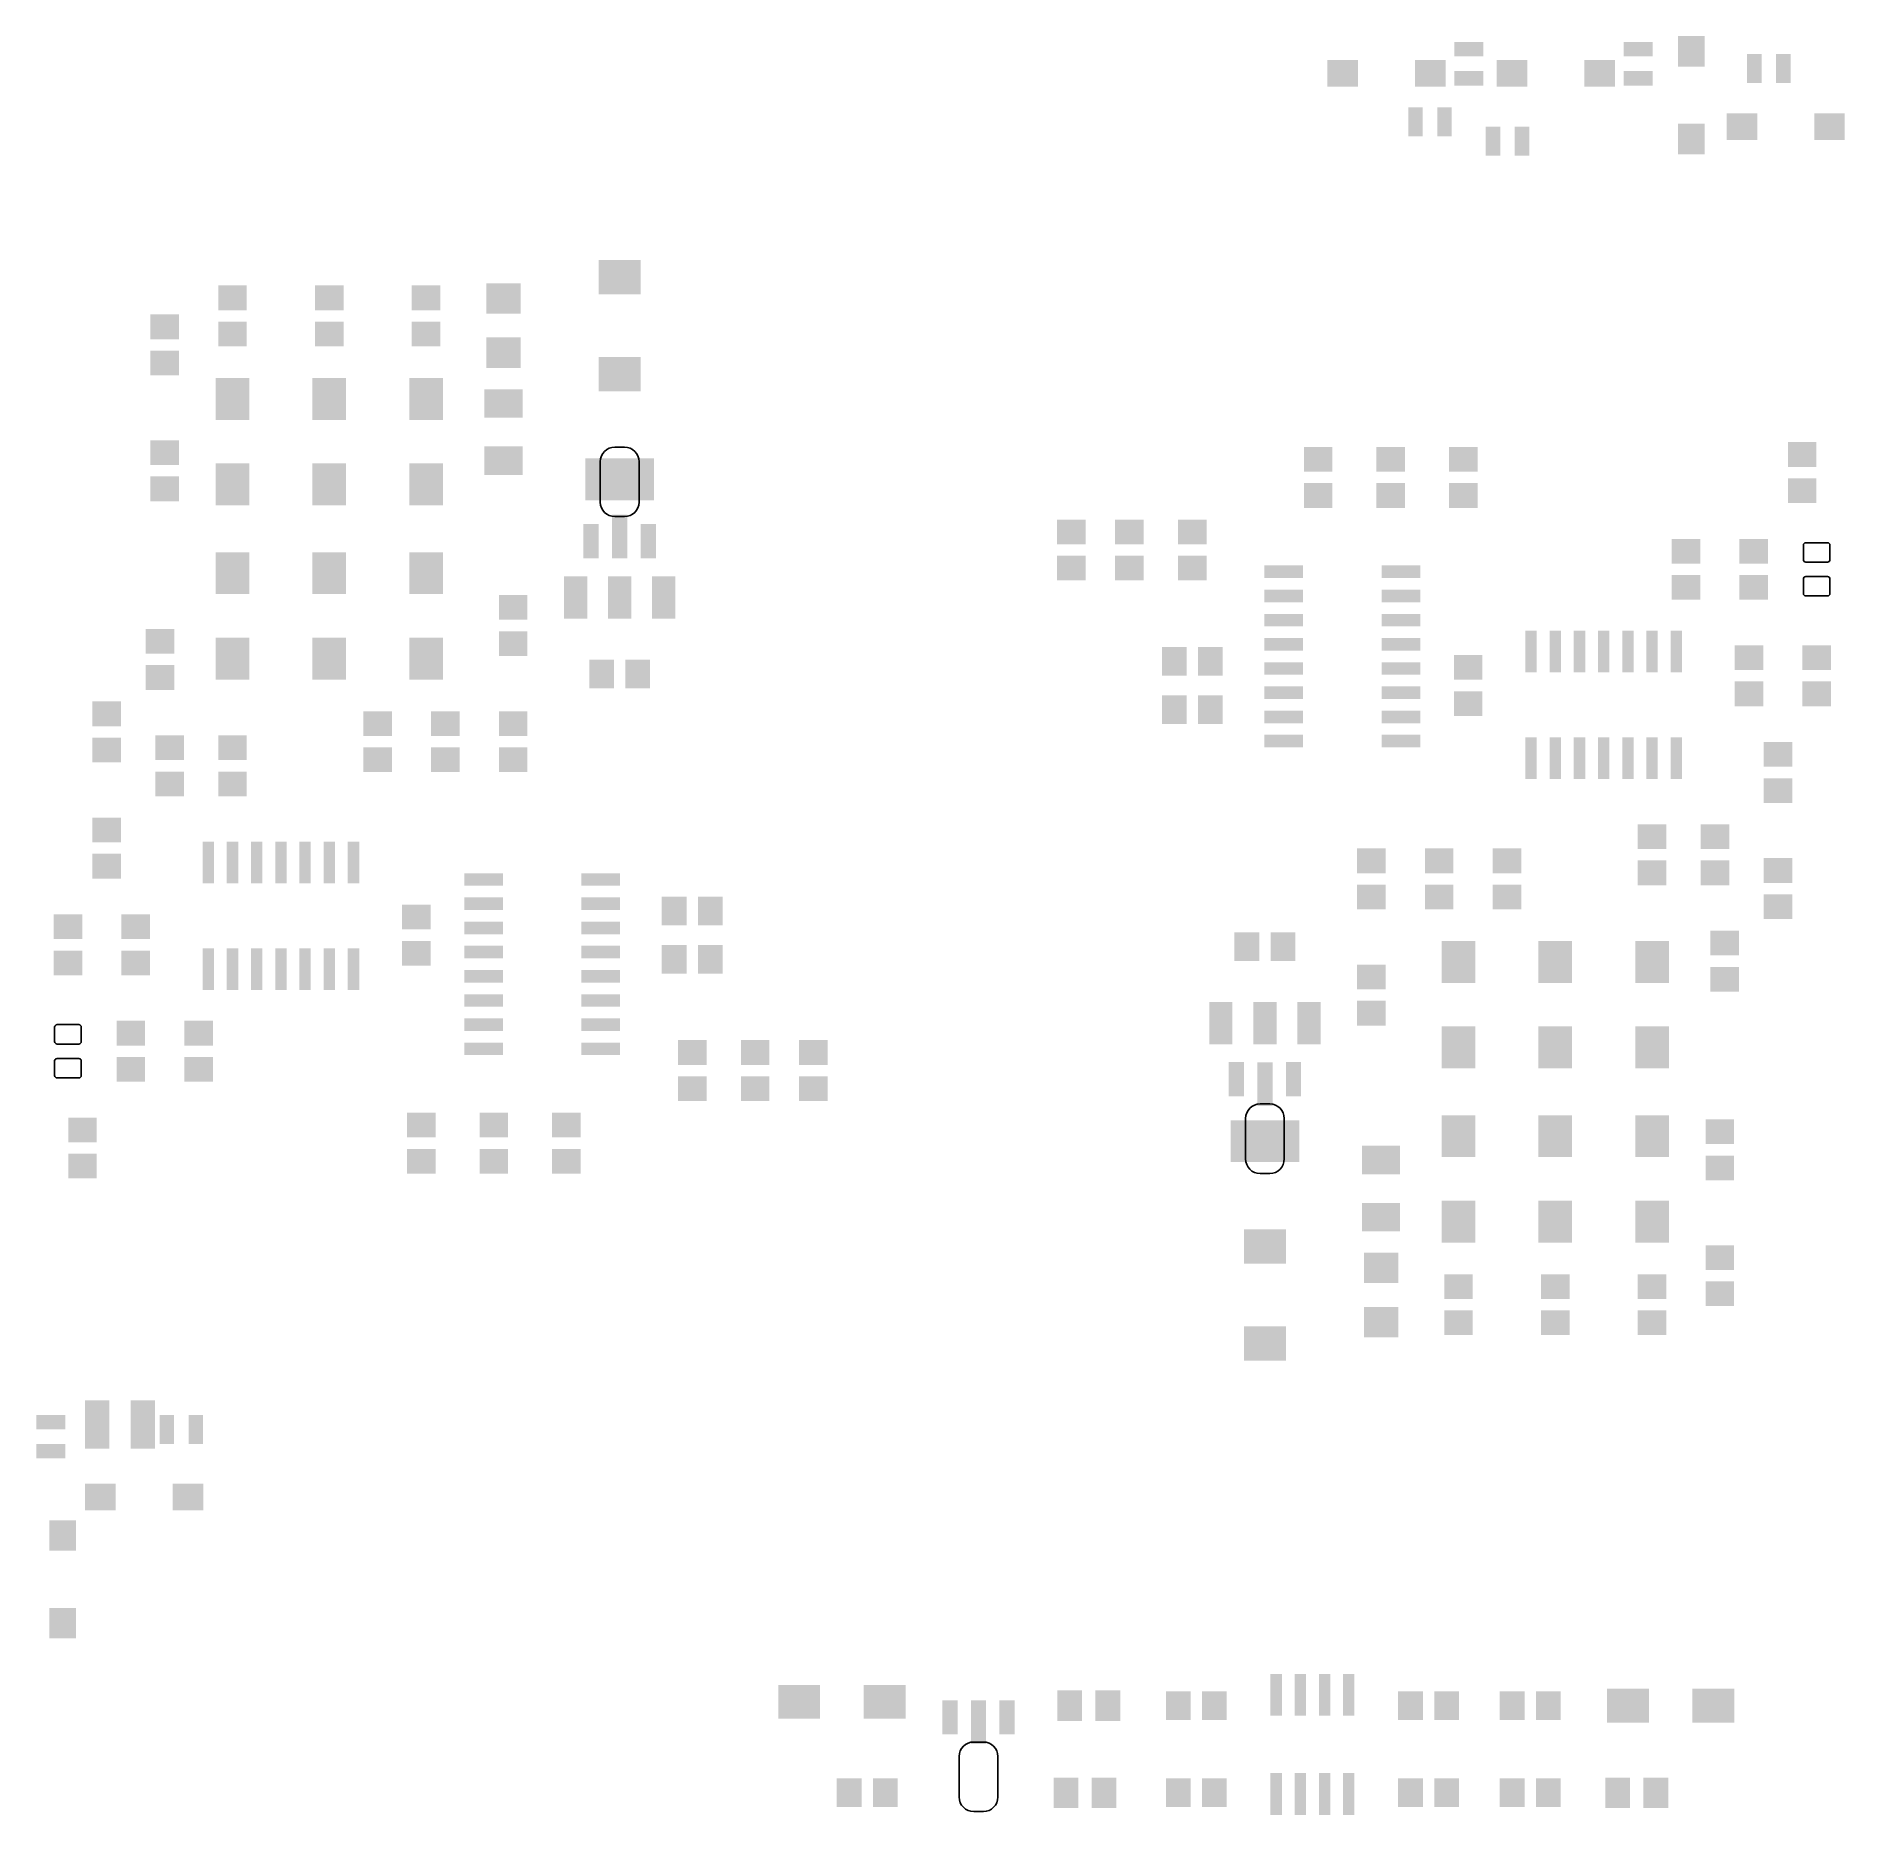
# Model space of a CAD drawing. Extents: x -95.6 to -0.7, y -12.1 to 81.3.
import ezdxf

# ---------------------------------------------------------------- set-up
doc = ezdxf.new("R2010")
doc.units = 0
doc.layers.add('31', color=251, linetype='CONTINUOUS')

# ---------------------------------------------------------------- blocks, each defined once
blk = doc.blocks.new('RECT')
blk.add_solid([(-0.5, -0.5), (0.5, -0.5), (-0.5, 0.5), (0.5, 0.5)])
blk = doc.blocks.new('RECT162560X223520R25')
blk.add_lwpolyline([(0.508, -0.5715), (0.508, 0.5715, 0.4142), (0.381, 0.6985), (-0.381, 0.6985, 0.4142), (-0.508, 0.5715), (-0.508, -0.5715, 0.4142), (-0.381, -0.6985), (0.381, -0.6985, 0.4142)], format="xyb", close=True)
blk = doc.blocks.new('RECT325120X584000R75')
blk.add_lwpolyline([(1.016, -1.063), (1.016, 1.063, 0.4142), (0.254, 1.825), (-0.254, 1.825, 0.4142), (-1.016, 1.063), (-1.016, -1.063, 0.4142), (-0.254, -1.825), (0.254, -1.825, 0.4142)], format="xyb", close=True)

msp = doc.modelspace()

# ---------------------------------------------------------------- block references
at = {"layer": '31'}
for p, xscale, yscale, rotation in [((-20.402, 80.648), 0.762, 1.524, 270), ((-11.512, 80.648), 0.762, 1.524, 270), ((-8.718, 80.535), 1.6, 1.4, 90), ((-5.416, 79.632), 0.762, 1.524, 180), ((-3.892, 79.632), 0.762, 1.524, 180), ((-20.402, 79.124), 0.762, 1.524, 270), ((-11.512, 79.124), 0.762, 1.524, 270), ((-8.718, 75.935), 1.6, 1.4, 90), ((-64.964, 68.6876), 1.8, 2.2, 270), ((-71.06, 67.5596), 1.6, 1.803, 270), ((-85.284, 67.5956), 1.3, 1.5, 90), ((-80.204, 67.5956), 1.3, 1.5, 90), ((-75.124, 67.5956), 1.3, 1.5, 90), ((-88.84, 66.0716), 1.3, 1.5, 270), ((-85.284, 65.6956), 1.3, 1.5, 90), ((-80.204, 65.6956), 1.3, 1.5, 90), ((-75.124, 65.6956), 1.3, 1.5, 90), ((-71.06, 64.7156), 1.6, 1.803, 270), ((-88.84, 64.1716), 1.3, 1.5, 270), ((-64.964, 63.5876), 1.8, 2.2, 270), ((-71.06, 62.0496), 1.5, 2, 270), ((-88.84, 59.4676), 1.3, 1.5, 90), ((-2.906, 59.37), 1.3, 1.5, 90), ((-71.06, 59.0496), 1.5, 2, 270), ((-28.306, 59.116), 1.3, 1.5, 90), ((-24.496, 59.116), 1.3, 1.5, 90), ((-20.686, 59.116), 1.3, 1.5, 270), ((-88.84, 57.5676), 1.3, 1.5, 90), ((-2.906, 57.47), 1.3, 1.5, 90), ((-28.306, 57.216), 1.3, 1.5, 90), ((-24.496, 57.216), 1.3, 1.5, 90), ((-20.686, 57.216), 1.3, 1.5, 270), ((-41.26, 55.306), 1.3, 1.5, 90), ((-38.212, 55.306), 1.3, 1.5, 90), ((-34.91, 55.306), 1.3, 1.5, 90), ((-9.002, 54.29), 1.3, 1.5, 90), ((-5.446, 54.29), 1.3, 1.5, 90), ((-41.26, 53.406), 1.3, 1.5, 90), ((-38.212, 53.406), 1.3, 1.5, 90), ((-34.91, 53.406), 1.3, 1.5, 90), ((-30.1094, 53.213), 0.6604, 2.032, 90), ((-23.9626, 53.213), 0.6604, 2.032, 90), ((-30.1094, 51.943), 0.6604, 2.032, 90), ((-23.9626, 51.943), 0.6604, 2.032, 90), ((-9.002, 52.39), 1.3, 1.5, 90), ((-5.446, 52.39), 1.3, 1.5, 90), ((-70.552, 51.3396), 1.3, 1.5, 90), ((-30.1094, 50.673), 0.6604, 2.032, 90), ((-23.9626, 50.673), 0.6604, 2.032, 90), ((-89.094, 49.5616), 1.3, 1.5, 270), ((-70.552, 49.4396), 1.3, 1.5, 90), ((-30.1094, 49.403), 0.6604, 2.032, 90), ((-23.9626, 49.403), 0.6604, 2.032, 90), ((-35.86, 48.514), 1.3, 1.5, 180), ((-33.96, 48.514), 1.3, 1.5, 180), ((-30.1094, 48.133), 0.6604, 2.032, 90), ((-23.9626, 48.133), 0.6604, 2.032, 90), ((-20.432, 48.194), 1.3, 1.5, 270), ((-5.7, 48.702), 1.3, 1.5, 270), ((-2.144, 48.702), 1.3, 1.5, 270), ((-89.094, 47.6616), 1.3, 1.5, 270), ((-35.86, 45.974), 1.3, 1.5, 180), ((-33.96, 45.974), 1.3, 1.5, 180), ((-30.1094, 46.863), 0.6604, 2.032, 90), ((-23.9626, 46.863), 0.6604, 2.032, 90), ((-20.432, 46.294), 1.3, 1.5, 270), ((-5.7, 46.802), 1.3, 1.5, 270), ((-2.144, 46.802), 1.3, 1.5, 270), ((-91.888, 45.7516), 1.3, 1.5, 270), ((-77.664, 45.2436), 1.3, 1.5, 90), ((-74.108, 45.2436), 1.3, 1.5, 90), ((-70.552, 45.2436), 1.3, 1.5, 90), ((-30.1094, 45.593), 0.6604, 2.032, 90), ((-23.9626, 45.593), 0.6604, 2.032, 90), ((-88.586, 43.9736), 1.3, 1.5, 90), ((-85.284, 43.9736), 1.3, 1.5, 270), ((-30.1094, 44.323), 0.6604, 2.032, 90), ((-23.9626, 44.323), 0.6604, 2.032, 90), ((-91.888, 43.8516), 1.3, 1.5, 270), ((-77.664, 43.3436), 1.3, 1.5, 90), ((-74.108, 43.3436), 1.3, 1.5, 90), ((-70.552, 43.3436), 1.3, 1.5, 90), ((-4.176, 43.622), 1.3, 1.5, 270), ((-88.586, 42.0736), 1.3, 1.5, 90), ((-85.284, 42.0736), 1.3, 1.5, 270), ((-4.176, 41.722), 1.3, 1.5, 270), ((-91.888, 39.6556), 1.3, 1.5, 90), ((-10.78, 39.304), 1.3, 1.5, 90), ((-7.478, 39.304), 1.3, 1.5, 270), ((-86.554, 37.9496), 0.6, 2.2, 180), ((-85.284, 37.9496), 0.6, 2.2, 180), ((-84.014, 37.9496), 0.6, 2.2, 180), ((-82.744, 37.9496), 0.6, 2.2, 180), ((-81.474, 37.9496), 0.6, 2.2, 180), ((-80.204, 37.9496), 0.6, 2.2, 180), ((-78.934, 37.9496), 0.6, 2.2, 180), ((-91.888, 37.7556), 1.3, 1.5, 90), ((-25.512, 38.034), 1.3, 1.5, 270), ((-21.956, 38.034), 1.3, 1.5, 270), ((-18.4, 38.034), 1.3, 1.5, 270), ((-10.78, 37.404), 1.3, 1.5, 90), ((-7.478, 37.404), 1.3, 1.5, 270), ((-4.176, 37.526), 1.3, 1.5, 90), ((-72.1014, 37.0546), 0.6604, 2.032, 270), ((-65.9546, 37.0546), 0.6604, 2.032, 270), ((-72.1014, 35.7846), 0.6604, 2.032, 270), ((-65.9546, 35.7846), 0.6604, 2.032, 270), ((-25.512, 36.134), 1.3, 1.5, 270), ((-21.956, 36.134), 1.3, 1.5, 270), ((-18.4, 36.134), 1.3, 1.5, 270), ((-4.176, 35.626), 1.3, 1.5, 90), ((-93.92, 34.5756), 1.3, 1.5, 90), ((-90.364, 34.5756), 1.3, 1.5, 90), ((-75.632, 35.0836), 1.3, 1.5, 90), ((-72.1014, 34.5146), 0.6604, 2.032, 270), ((-65.9546, 34.5146), 0.6604, 2.032, 270), ((-32.05, 33.528), 1.3, 1.5, 180), ((-30.15, 33.528), 1.3, 1.5, 180), ((-6.97, 33.716), 1.3, 1.5, 90), ((-93.92, 32.6756), 1.3, 1.5, 90), ((-90.364, 32.6756), 1.3, 1.5, 90), ((-86.554, 32.3496), 0.6, 2.2, 180), ((-85.284, 32.3496), 0.6, 2.2, 180), ((-84.014, 32.3496), 0.6, 2.2, 180), ((-82.744, 32.3496), 0.6, 2.2, 180), ((-81.474, 32.3496), 0.6, 2.2, 180), ((-80.204, 32.3496), 0.6, 2.2, 180), ((-78.934, 32.3496), 0.6, 2.2, 180), ((-75.632, 33.1836), 1.3, 1.5, 90), ((-72.1014, 33.2446), 0.6604, 2.032, 270), ((-65.9546, 33.2446), 0.6604, 2.032, 270), ((-20.94, 32.722), 1.77, 2.2, 180), ((-15.86, 32.722), 1.77, 2.2, 180), ((-10.78, 32.722), 1.77, 2.2, 180), ((-72.1014, 31.9746), 0.6604, 2.032, 270), ((-65.9546, 31.9746), 0.6604, 2.032, 270), ((-25.512, 31.938), 1.3, 1.5, 270), ((-6.97, 31.816), 1.3, 1.5, 90), ((-72.1014, 30.7046), 0.6604, 2.032, 270), ((-65.9546, 30.7046), 0.6604, 2.032, 270), ((-33.4114, 29.5148), 1.2192, 2.2352, 180), ((-31.1, 29.5148), 1.2192, 2.2352, 180), ((-28.7886, 29.5148), 1.2192, 2.2352, 180), ((-25.512, 30.038), 1.3, 1.5, 270), ((-90.618, 28.9876), 1.3, 1.5, 270), ((-87.062, 28.9876), 1.3, 1.5, 270), ((-72.1014, 29.4346), 0.6604, 2.032, 270), ((-65.9546, 29.4346), 0.6604, 2.032, 270), ((-72.1014, 28.1646), 0.6604, 2.032, 270), ((-65.9546, 28.1646), 0.6604, 2.032, 270), ((-61.154, 27.9716), 1.3, 1.5, 270), ((-57.852, 27.9716), 1.3, 1.5, 270), ((-54.804, 27.9716), 1.3, 1.5, 270), ((-20.94, 28.238), 1.77, 2.2, 180), ((-15.86, 28.238), 1.77, 2.2, 180), ((-10.78, 28.238), 1.77, 2.2, 180), ((-90.618, 27.0876), 1.3, 1.5, 270), ((-87.062, 27.0876), 1.3, 1.5, 270), ((-61.154, 26.0716), 1.3, 1.5, 270), ((-57.852, 26.0716), 1.3, 1.5, 270), ((-54.804, 26.0716), 1.3, 1.5, 270), ((-32.599, 26.565), 0.8, 1.8, 180), ((-31.1, 26.311), 0.8, 2.3, 180), ((-29.601, 26.565), 0.8, 1.8, 180), ((-75.378, 24.1616), 1.3, 1.5, 90), ((-71.568, 24.1616), 1.3, 1.5, 270), ((-67.758, 24.1616), 1.3, 1.5, 270), ((-93.158, 23.9076), 1.3, 1.5, 270), ((-31.1, 23.317), 3.6, 2.2, 180), ((-20.94, 23.578), 1.77, 2.2, 180), ((-15.86, 23.578), 1.77, 2.2, 180), ((-10.78, 23.578), 1.77, 2.2, 180), ((-7.224, 23.81), 1.3, 1.5, 270), ((-75.378, 22.2616), 1.3, 1.5, 90), ((-71.568, 22.2616), 1.3, 1.5, 270), ((-67.758, 22.2616), 1.3, 1.5, 270), ((-25.004, 22.328), 1.5, 2, 90), ((-93.158, 22.0076), 1.3, 1.5, 270), ((-7.224, 21.91), 1.3, 1.5, 270), ((-25.004, 19.328), 1.5, 2, 90), ((-20.94, 19.094), 1.77, 2.2, 180), ((-15.86, 19.094), 1.77, 2.2, 180), ((-10.78, 19.094), 1.77, 2.2, 180), ((-31.1, 17.79), 1.8, 2.2, 90), ((-25.004, 16.662), 1.6, 1.803, 90), ((-7.224, 17.206), 1.3, 1.5, 90), ((-20.94, 15.682), 1.3, 1.5, 270), ((-15.86, 15.682), 1.3, 1.5, 270), ((-10.78, 15.682), 1.3, 1.5, 270), ((-7.224, 15.306), 1.3, 1.5, 90), ((-25.004, 13.818), 1.6, 1.803, 90), ((-20.94, 13.782), 1.3, 1.5, 270), ((-15.86, 13.782), 1.3, 1.5, 270), ((-10.78, 13.782), 1.3, 1.5, 270), ((-31.1, 12.69), 1.8, 2.2, 90), ((-92.39, 8.44), 1.27, 2.54, 180), ((-89.99, 8.44), 1.27, 2.54, 180), ((-94.826, 8.567), 0.762, 1.524, 90), ((-88.73, 8.186), 0.762, 1.524, 180), ((-87.206, 8.186), 0.762, 1.524, 180), ((-94.826, 7.043), 0.762, 1.524, 90), ((-94.191, 2.612), 1.6, 1.4, 270), ((-94.191, -1.988), 1.6, 1.4, 270), ((-55.546, -6.1242), 1.77, 2.2, 90), ((-51.062, -6.1242), 1.77, 2.2, 90), ((-35.65, -6.322), 1.3, 1.5, 180), ((-33.75, -6.322), 1.3, 1.5, 180), ((-23.458, -6.322), 1.3, 1.5, 180), ((-21.558, -6.322), 1.3, 1.5, 180), ((-18.124, -6.322), 1.3, 1.5, 180), ((-16.224, -6.322), 1.3, 1.5, 180), ((-12.05, -6.322), 1.77, 2.2, 270), ((-7.566, -6.322), 1.77, 2.2, 270), ((-47.629, -6.935), 0.8, 1.8, 180), ((-46.13, -7.189), 0.8, 2.3, 180), ((-44.631, -6.935), 0.8, 1.8, 180), ((-52.922, -10.894), 1.3, 1.5, 180), ((-51.022, -10.894), 1.3, 1.5, 180), ((-23.458, -10.894), 1.3, 1.5, 180), ((-21.558, -10.894), 1.3, 1.5, 180)]:
    msp.add_blockref('RECT', p, dxfattribs=dict(at, xscale=xscale, yscale=yscale, rotation=rotation))
for p, xscale, yscale in [((-27.02, 79.378), 1.6, 1.4), ((-22.42, 79.378), 1.6, 1.4), ((-18.13, 79.378), 1.6, 1.4), ((-13.53, 79.378), 1.6, 1.4), ((-23.196, 76.838), 0.762, 1.524), ((-21.672, 76.838), 0.762, 1.524), ((-6.065, 76.584), 1.6, 1.4), ((-1.465, 76.584), 1.6, 1.4), ((-19.132, 75.822), 0.762, 1.524), ((-17.608, 75.822), 0.762, 1.524), ((-85.284, 62.2836), 1.77, 2.2), ((-80.204, 62.2836), 1.77, 2.2), ((-75.124, 62.2836), 1.77, 2.2), ((-85.284, 57.7996), 1.77, 2.2), ((-80.204, 57.7996), 1.77, 2.2), ((-75.124, 57.7996), 1.77, 2.2), ((-64.964, 58.0606), 3.6, 2.2), ((-64.964, 55.0666), 0.8, 2.3), ((-66.463, 54.8126), 0.8, 1.8), ((-63.465, 54.8126), 0.8, 1.8), ((-85.284, 53.1396), 1.77, 2.2), ((-80.204, 53.1396), 1.77, 2.2), ((-75.124, 53.1396), 1.77, 2.2), ((-67.2754, 51.8628), 1.2192, 2.2352), ((-64.964, 51.8628), 1.2192, 2.2352), ((-62.6526, 51.8628), 1.2192, 2.2352), ((-85.284, 48.6556), 1.77, 2.2), ((-80.204, 48.6556), 1.77, 2.2), ((-75.124, 48.6556), 1.77, 2.2), ((-17.13, 49.028), 0.6, 2.2), ((-15.86, 49.028), 0.6, 2.2), ((-14.59, 49.028), 0.6, 2.2), ((-13.32, 49.028), 0.6, 2.2), ((-12.05, 49.028), 0.6, 2.2), ((-10.78, 49.028), 0.6, 2.2), ((-9.51, 49.028), 0.6, 2.2), ((-65.914, 47.8496), 1.3, 1.5), ((-64.014, 47.8496), 1.3, 1.5), ((-17.13, 43.428), 0.6, 2.2), ((-15.86, 43.428), 0.6, 2.2), ((-14.59, 43.428), 0.6, 2.2), ((-13.32, 43.428), 0.6, 2.2), ((-12.05, 43.428), 0.6, 2.2), ((-10.78, 43.428), 0.6, 2.2), ((-9.51, 43.428), 0.6, 2.2), ((-62.104, 35.4036), 1.3, 1.5), ((-60.204, 35.4036), 1.3, 1.5), ((-62.104, 32.8636), 1.3, 1.5), ((-60.204, 32.8636), 1.3, 1.5), ((-92.22, 4.63), 1.6, 1.4), ((-87.62, 4.63), 1.6, 1.4), ((-30.509, -5.754), 0.6, 2.2), ((-29.239, -5.754), 0.6, 2.2), ((-27.969, -5.754), 0.6, 2.2), ((-26.699, -5.754), 0.6, 2.2), ((-41.342, -6.322), 1.3, 1.6), ((-39.342, -6.322), 1.3, 1.6), ((-41.542, -10.894), 1.3, 1.6), ((-39.542, -10.894), 1.3, 1.6), ((-35.65, -10.894), 1.3, 1.5), ((-33.75, -10.894), 1.3, 1.5), ((-30.509, -10.954), 0.6, 2.2), ((-29.239, -10.954), 0.6, 2.2), ((-27.969, -10.954), 0.6, 2.2), ((-26.699, -10.954), 0.6, 2.2), ((-18.124, -10.894), 1.3, 1.5), ((-16.224, -10.894), 1.3, 1.5), ((-12.586, -10.894), 1.3, 1.6), ((-10.586, -10.894), 1.3, 1.6)]:
    msp.add_blockref('RECT', p, dxfattribs=dict(at, xscale=xscale, yscale=yscale))
msp.add_blockref('RECT325120X584000R75', (-64.964, 57.9336), dxfattribs=at)
for name, p, rotation in [('RECT162560X223520R25', (-2.144, 54.229), 270), ('RECT162560X223520R25', (-2.144, 52.451), 270), ('RECT162560X223520R25', (-93.92, 28.9266), 90), ('RECT162560X223520R25', (-93.92, 27.1486), 90), ('RECT325120X584000R75', (-31.1, 23.444), 180), ('RECT325120X584000R75', (-46.13, -10.056), 180)]:
    msp.add_blockref(name, p, dxfattribs=dict(at, rotation=rotation))

doc.saveas('drawing.dxf')
